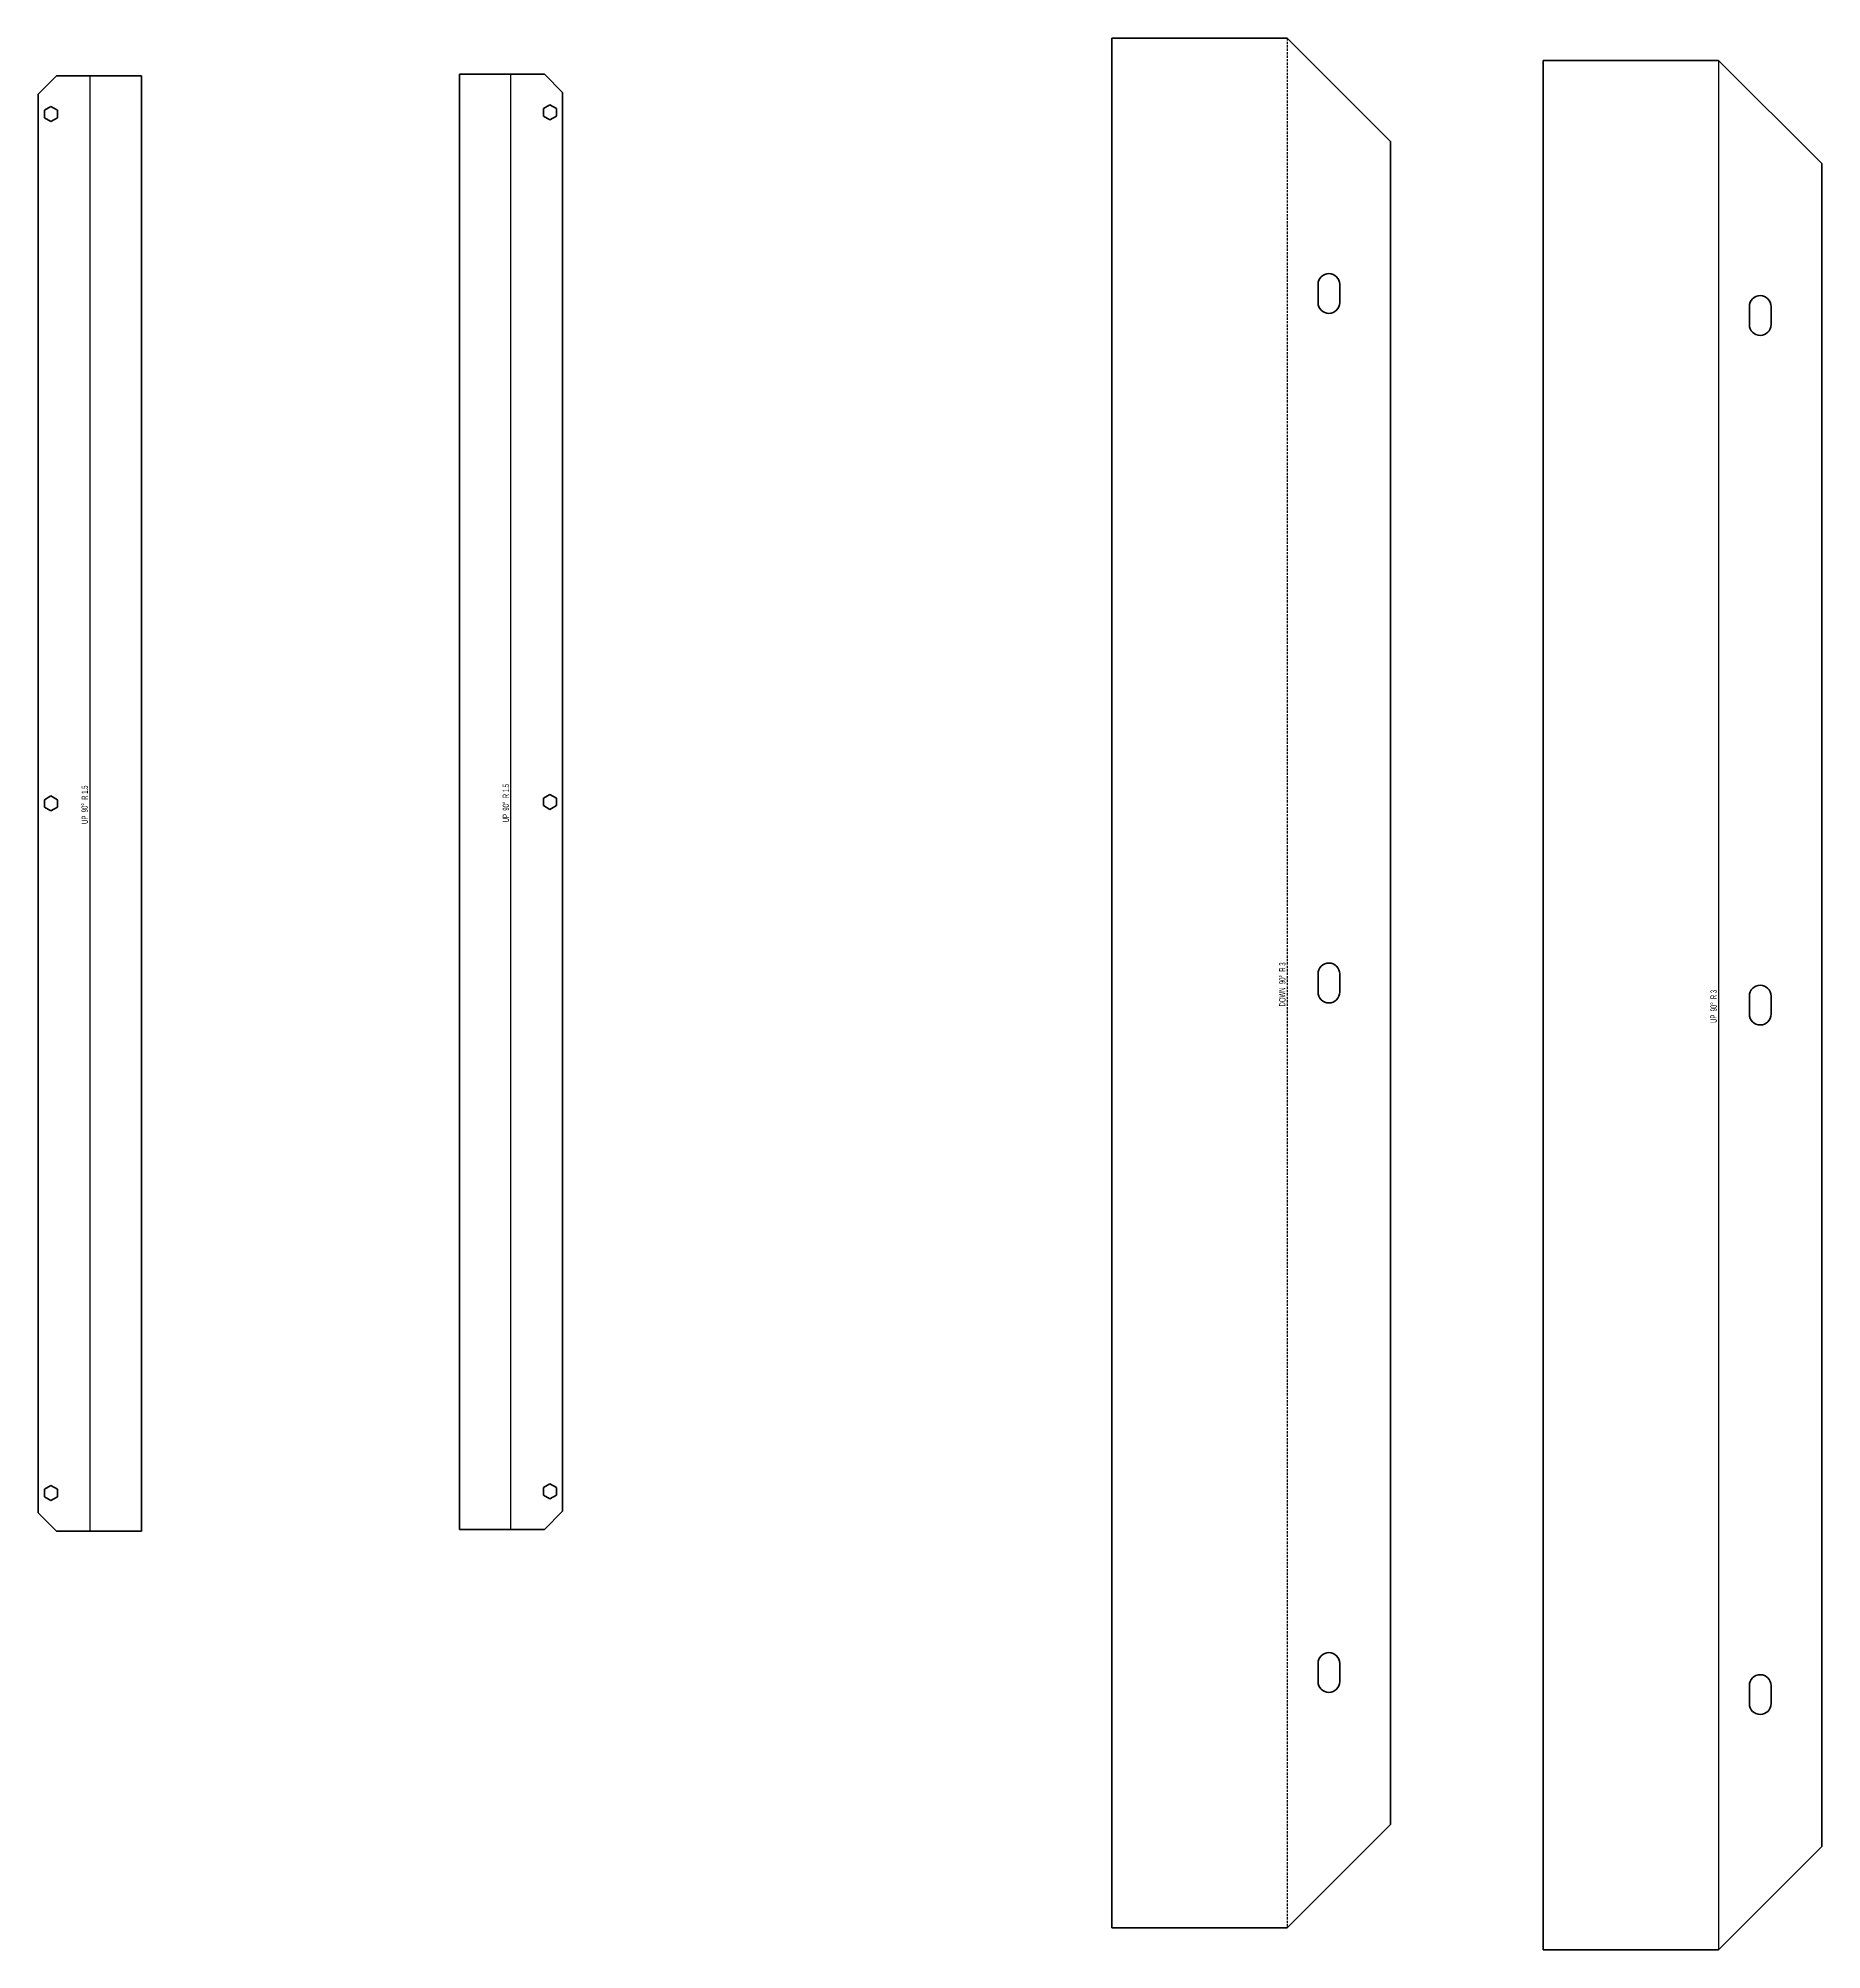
# Model space of a CAD drawing. Header units: millimetres. Extents: x -3368 to 3235, y -802 to 803.
# Drawn here: x -3368 to -2382, y -802 to 254 of the extents above; entities that cross this region are included whole.
import ezdxf

# ---------------------------------------------------------------- set-up
doc = ezdxf.new("R2010")
doc.units = ezdxf.units.MM
doc.linetypes.add('HIDDEN', pattern=[1.905, 1.27, -0.635])
doc.styles.add('SLDTEXTSTYLE0', font='TXT', dxfattribs={"width": 0.5675})
doc.styles.add('SLDTEXTSTYLE1', font='TXT', dxfattribs={"width": 0.56125})

msp = doc.modelspace()

# ---------------------------------------------------------------- linework, layer by layer
at = {"color": 7, "linetype": 'Continuous', "lineweight": 35}
for p, q in [((-2774.9, 254), (-2774.9, -790)), ((-2677.9, 254), (-2774.9, 254)), ((-2677.9, 254), (-2620.9, 197)), ((-3368.3, 223.2), (-3358.3, 233.2)), ((-3311.3, 233.2), (-3358.3, 233.2)), ((-3311.3, 233.2), (-3311.3, -570.8)), ((-3135.5, -569.9), (-3135.5, 234.1)), ((-3088.5, 234.1), (-3135.5, 234.1)), ((-3088.5, 234.1), (-3078.5, 224.1)), ((-2536.5, -802.2), (-2536.5, 241.8)), ((-2439.5, 241.8), (-2536.5, 241.8)), ((-2439.5, 241.8), (-2382.5, 184.8)), ((-3368.3, 223.2), (-3368.3, -560.8)), ((-3078.5, -559.9), (-3078.5, 224.1)), ((-3361.3, 216.4), (-3364.9, 214.3)), ((-3364.9, 214.3), (-3364.9, 210.1)), ((-3357.7, 214.3), (-3361.3, 216.4)), ((-3357.7, 210.1), (-3357.7, 214.3)), ((-3089.1, 215.2), (-3085.5, 217.2)), ((-3089.1, 211), (-3089.1, 215.2)), ((-3085.5, 217.2), (-3081.9, 215.2)), ((-3081.9, 215.2), (-3081.9, 211)), ((-3364.9, 210.1), (-3361.3, 208.1)), ((-3361.3, 208.1), (-3357.7, 210.1)), ((-3085.5, 208.9), (-3089.1, 211)), ((-3081.9, 211), (-3085.5, 208.9)), ((-2620.9, 197), (-2620.9, -733)), ((-2382.5, -745.2), (-2382.5, 184.8)), ((-2660.9, 108), (-2660.9, 118)), ((-2648.9, 118), (-2648.9, 108)), ((-2422.5, 105.8), (-2422.5, 95.8)), ((-2410.5, 95.8), (-2410.5, 105.8)), ((-3361.3, -164.6), (-3364.9, -166.7)), ((-3364.9, -166.7), (-3364.9, -170.9)), ((-3357.7, -166.7), (-3361.3, -164.6)), ((-3357.7, -170.9), (-3357.7, -166.7)), ((-3089.1, -165.8), (-3085.5, -163.8)), ((-3089.1, -170), (-3089.1, -165.8)), ((-3085.5, -163.8), (-3081.9, -165.8)), ((-3081.9, -165.8), (-3081.9, -170)), ((-3364.9, -170.9), (-3361.3, -172.9)), ((-3361.3, -172.9), (-3357.7, -170.9)), ((-3085.5, -172.1), (-3089.1, -170)), ((-3081.9, -170), (-3085.5, -172.1)), ((-2660.9, -273), (-2660.9, -263)), ((-2648.9, -263), (-2648.9, -273)), ((-2422.5, -275.2), (-2422.5, -285.2)), ((-2410.5, -285.2), (-2410.5, -275.2)), ((-3361.3, -545.6), (-3364.9, -547.7)), ((-3364.9, -547.7), (-3364.9, -551.9)), ((-3357.7, -547.7), (-3361.3, -545.6)), ((-3357.7, -551.9), (-3357.7, -547.7)), ((-3089.1, -546.8), (-3085.5, -544.8)), ((-3089.1, -551), (-3089.1, -546.8)), ((-3085.5, -544.8), (-3081.9, -546.8)), ((-3081.9, -546.8), (-3081.9, -551)), ((-3364.9, -551.9), (-3361.3, -553.9)), ((-3361.3, -553.9), (-3357.7, -551.9)), ((-3085.5, -553.1), (-3089.1, -551)), ((-3081.9, -551), (-3085.5, -553.1)), ((-3358.3, -570.8), (-3368.3, -560.8)), ((-3135.5, -569.9), (-3088.5, -569.9)), ((-3078.5, -559.9), (-3088.5, -569.9)), ((-3358.3, -570.8), (-3311.3, -570.8)), ((-2660.9, -654), (-2660.9, -644)), ((-2648.9, -644), (-2648.9, -654)), ((-2422.5, -656.2), (-2422.5, -666.2)), ((-2410.5, -666.2), (-2410.5, -656.2)), ((-2677.9, -790), (-2620.9, -733)), ((-2382.5, -745.2), (-2439.5, -802.2)), ((-2774.9, -790), (-2677.9, -790)), ((-2536.5, -802.2), (-2439.5, -802.2))]:
    msp.add_line(p, q, dxfattribs=at)
at = {"color": 7, "linetype": 'HIDDEN'}
msp.add_line((-2677.9, 254), (-2677.9, -790), dxfattribs=at)
at = {"color": 7, "linetype": 'Continuous'}
for p, q in [((-3339.8, 233.2), (-3339.8, -570.8)), ((-3107, -569.9), (-3107, 234.1)), ((-2439.5, 241.8), (-2439.5, -802.2))]:
    msp.add_line(p, q, dxfattribs=at)
at = {"color": 7, "linetype": 'Continuous', "lineweight": 35}
for centre, start, end in [((-2654.9, 118), 0, 180), ((-2654.9, 108), 180, 0), ((-2416.5, 105.8), 0, 180), ((-2416.5, 95.8), 180, 0), ((-2654.9, -263), 0, 180), ((-2654.9, -273), 180, 0), ((-2416.5, -275.2), 0, 180), ((-2416.5, -285.2), 180, 0), ((-2654.9, -644), 0, 180), ((-2654.9, -654), 180, 0), ((-2416.5, -656.2), 0, 180), ((-2416.5, -666.2), 180, 0)]:
    msp.add_arc(centre, 6, start, end, dxfattribs=at)

# ---------------------------------------------------------------- texts
at = {"color": 7, "linetype": 'Continuous', "lineweight": 0, "char_height": 3.5, "attachment_point": 2, "rotation": 90}
for s, insert, style in [('UP  90°  R 1.5', (-3344.4, -169.5), 'SLDTEXTSTYLE0'), ('UP  90°  R 1.5', (-3111.6, -168.6), 'SLDTEXTSTYLE0'), ('DOWN  90°  R 3', (-2682.4, -268.8), 'SLDTEXTSTYLE0'), ('UP  90°  R 3', (-2444, -280.9), 'SLDTEXTSTYLE1')]:
    msp.add_mtext(s, dxfattribs=dict(at, insert=insert, style=style))

doc.saveas('drawing.dxf')
